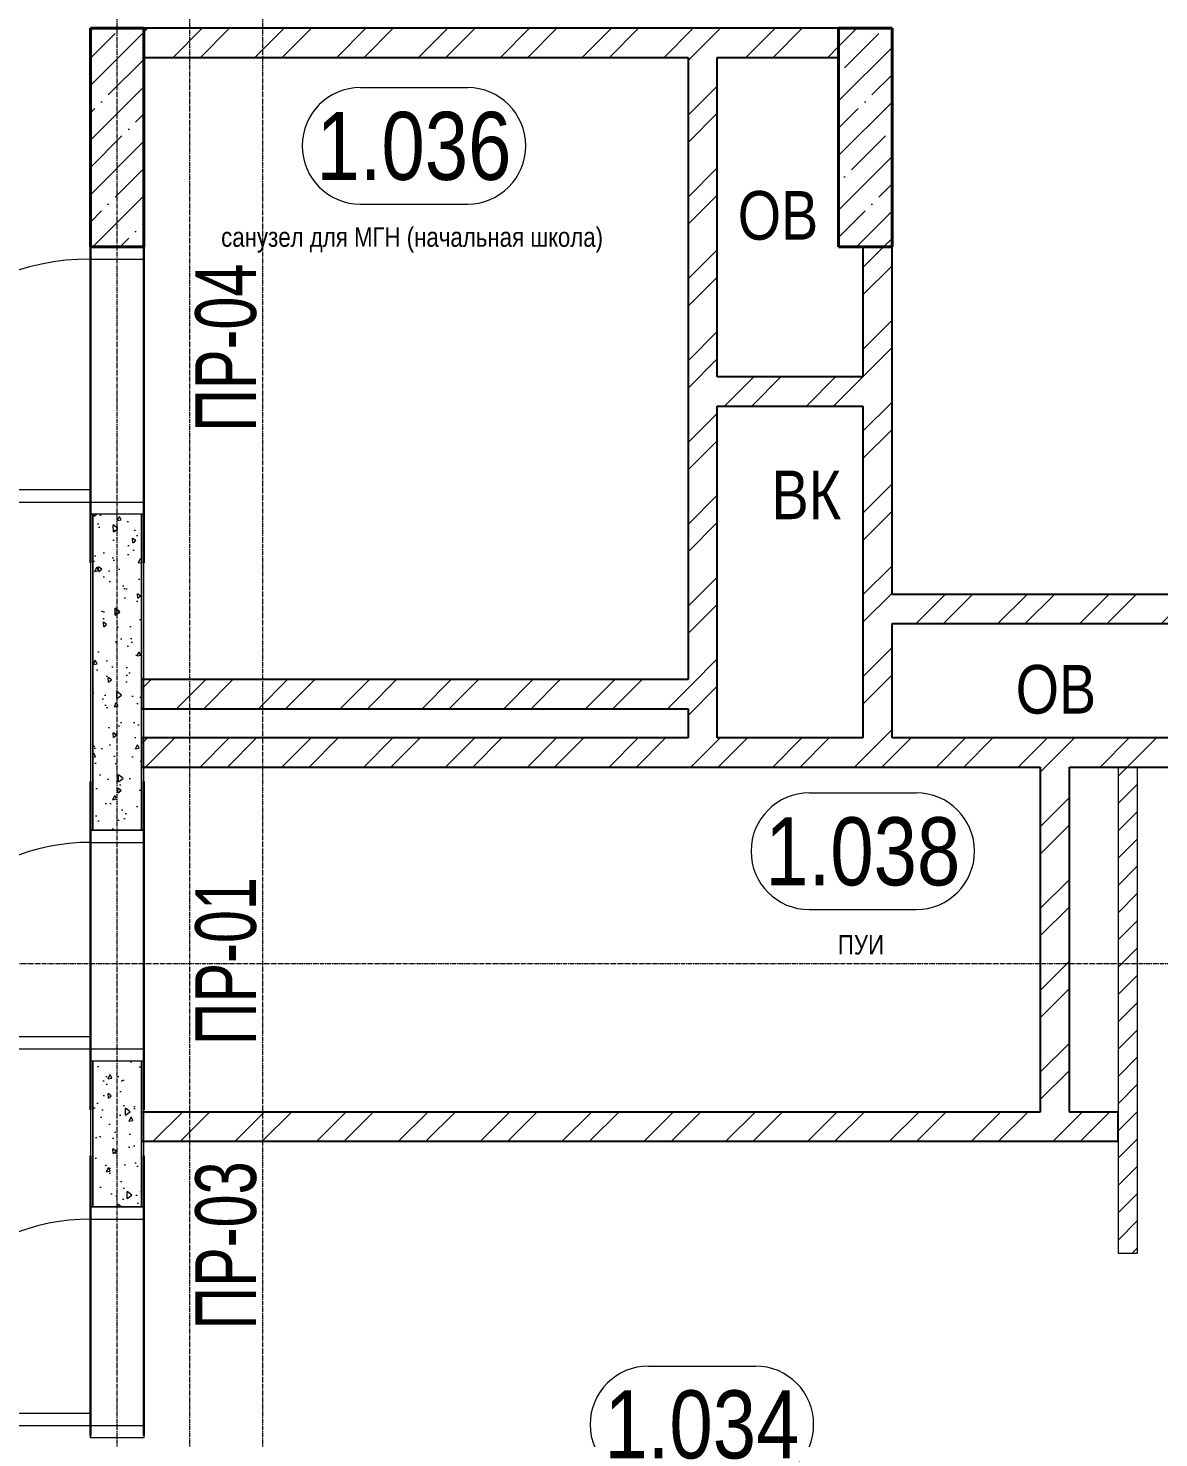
# Model space of a CAD drawing. Header units: millimetres. Extents: x -24360 to 609566, y -391049 to 148426.
# Drawn here: x 11934 to 16588, y 52650 to 58450 of the extents above; entities that cross this region are included whole.
import ezdxf
from ezdxf.enums import TextEntityAlignment as Align

# ---------------------------------------------------------------- set-up
doc = ezdxf.new("R2010")
doc.units = ezdxf.units.MM
doc.linetypes.add('CENTER2', pattern=[28.575, 19.05, -3.175, 3.175, -3.175])
doc.linetypes.add('HIDDEN2', pattern=[4.7625, 3.175, -1.5875])
doc.layers.get('Defpoints').update_dxf_attribs({"color": 140})
for name, color, linetype, lineweight in [('АР_Area', 5, 'Continuous', 5), ('АР_Двери_внутренние', 5, 'Continuous', 9), ('АР_Колонны', 70, 'Continuous', 30), ('АР_Стены ЖБ', 7, 'Continuous', 30), ('АР_Стены кирпич', 32, 'Continuous', 25), ('АР_Стены ПЕНОблок', 52, 'Continuous', 20), ('АР_Тонкая', 254, 'Continuous', 5), ('АР_Штриховка', 8, 'Continuous', 0), ('ВК_Шахты', 5, 'Continuous', 9), ('ОВ_Шахты', 1, 'Continuous', 5)]:
    doc.layers.add(name, color=color, linetype=linetype, lineweight=lineweight)
doc.layers.add('АР_Оси_РД_100', color=7, linetype='Continuous', lineweight=0, true_color=0x525252)
doc.layers.add('РД_Оси_100', color=7, linetype='Continuous', lineweight=0, true_color=0x525252)
doc.layers.add('РД_Перемычка инж проемов', color=5, linetype='Continuous')
doc.layers.add('РД_Проем', color=230, linetype='Continuous', lineweight=0, plot=False)
doc.layers.add('РД_проем_инж перемыч_подсчет', color=50, linetype='Continuous', lineweight=30, plot=False)
doc.styles.add('Arial0', font='arial.ttf')
doc.styles.add('style1', font='ARIALN.TTF')
doc.styles.add('ккк', font='isocpeur.ttf', dxfattribs={"width": 0.85, "oblique": 15})

# ---------------------------------------------------------------- blocks, each defined once
blk = doc.blocks.new('СОШ_2200_АР_ОСИ_М100_28.05.24')
at = {"layer": 'АР_Оси_РД_100', "linetype": 'CENTER2'}
blk.add_line((29555, 54600), (-5954.958, 54600), dxfattribs=at)
for points in [[(12000.12, -6155), (12300, -5755), (12300, 139538.679), (12000, 139938.679)], [(12600, -6155), (12600, 139938.679)], [(13200, -6155), (12900, -5755), (12900, 139538.679), (13220.167, 139939.357)]]:
    blk.add_lwpolyline(points, dxfattribs=at)
blk = doc.blocks.new('MOK-МаркаПом_овал_ареал')
for p, q in [((-2.75, 3), (2.75, 3)), ((-2.75, -3), (2.75, -3))]:
    blk.add_line(p, q)
for centre, radius, start, end in [((-2.75, 0), 3, 90, 270), ((2.75, 0), 3, 270, 90), ((-3.75, 0), 3.5, 0, 0.00095)]:
    blk.add_arc(centre, radius, start, end)
at = {"color": 0, "style": 'style1'}
blk.add_attdef('АР-ПОМЕЩЕНИЕ:НОМЕР', text='', height=3.5, dxfattribs=at).set_placement((0, 0), align=Align.MIDDLE)
blk = doc.blocks.new('MOK-МаркаПеремычки')
at = {"color": 0, "style": 'ккк', "oblique": 15, "width": 0.85}
blk.add_attdef('АР-ПРОЕМ:ПЕРЕМЫЧКА', text='', height=2.5, dxfattribs=at).set_placement((0, 0), align=Align.MIDDLE)

msp = doc.modelspace()

# ---------------------------------------------------------------- hatches: boundary and pattern name
at = {"layer": 'АР_Штриховка', "linetype": 'Continuous', "lineweight": 5, "true_color": 0x000000}
h = msp.add_hatch(dxfattribs=at)
h.set_pattern_fill('ANSI35', color=18, scale=25, style=0)
h.paths.add_polyline_path([(12190, 57550), (12410, 57550), (12410, 58450), (12190, 58450)], flags=0)
at = {"layer": 'АР_Штриховка', "linetype": 'Continuous', "lineweight": 0, "true_color": 0x000000}
h = msp.add_hatch(dxfattribs=at)
h.set_pattern_fill('ANSI32', color=18, scale=25, angle=-360, style=0)
h.paths.add_polyline_path([(12410, 58450), (12410, 58330), (14650, 58330), (14690, 58360), (14650, 58450)], flags=0)
h.paths.add_polyline_path([(14650, 58450), (14690, 58360), (14770, 58330), (15270.001, 58330), (15270.001, 58450)], flags=0)
at = {"layer": 'АР_Штриховка', "linetype": 'Continuous', "lineweight": 5, "true_color": 0x000000}
h = msp.add_hatch(dxfattribs=at)
h.set_pattern_fill('ANSI35', color=18, scale=25, style=0)
h.paths.add_polyline_path([(15270.001, 57550), (15490.001, 57550), (15490.001, 58450), (15270.001, 58450)], flags=0)
at = {"layer": 'АР_Штриховка', "linetype": 'Continuous', "lineweight": 0, "true_color": 0x000000}
h = msp.add_hatch(dxfattribs=at)
h.set_pattern_fill('ANSI32', color=18, scale=25, angle=-360, style=0)
h.paths.add_polyline_path([(14770, 58330), (14690, 58360), (14650, 58330), (14650, 56895.232), (14740, 56935.232), (14770, 57015.232)], flags=0)
h.paths.add_polyline_path([(14770, 56895.232), (14740, 56935.232), (14650, 56895.232), (14650, 55770), (14680, 55730), (14770, 55770)], flags=0)
h.paths.add_polyline_path([(14770, 55770), (14680, 55730), (14650, 55650), (14650, 55530), (14690, 55500), (14770, 55530)], flags=0)
h = msp.add_hatch(dxfattribs=at)
h.set_pattern_fill('ANSI32', color=18, scale=25, angle=-360, style=0)
h.paths.add_polyline_path([(15490.001, 57549.999), (15370.001, 57550), (15370.001, 57015.232), (15400.001, 56935.232), (15490, 56895.232)], flags=0)
h.paths.add_polyline_path([(15490, 56895.232), (15400.001, 56935.232), (15370, 56895.232), (15370, 56000), (15460, 56040), (15490, 56120)], flags=0)
h.paths.add_polyline_path([(15490, 56000), (15460, 56040), (15370, 56000), (15370, 55530), (15410, 55500), (15490, 55530)], flags=0)
h = msp.add_hatch(dxfattribs=at)
h.set_pattern_fill('ANSI32', color=18, scale=25, angle=-360, style=0)
h.paths.add_polyline_path([(14770, 57015.232), (14740, 56935.232), (14770, 56895.232), (15370, 56895.232), (15400.001, 56935.232), (15370.001, 57015.232)], flags=0)
h = msp.add_hatch(dxfattribs=at)
h.set_pattern_fill('AR-CONC', color=18, angle=-315, style=0)
h.paths.add_polyline_path([(12400, 56450), (12200, 56450), (12200, 55150), (12400, 55150)], flags=0)
h.paths.add_polyline_path([(12400, 54200), (12200, 54200), (12200, 53600), (12400, 53600)], flags=0)
h = msp.add_hatch(dxfattribs=at)
h.set_pattern_fill('ANSI32', color=18, scale=25, style=0)
h.paths.add_polyline_path([(15490, 56120), (15460, 56040), (15490, 56000), (17170, 56000), (17130, 56090), (17050, 56120)], flags=0)
h.paths.add_polyline_path([(17170, 56120), (17130, 56090), (17170, 56000), (20000, 56000), (20000, 56120)], flags=0)
h = msp.add_hatch(dxfattribs=at)
h.set_pattern_fill('ANSI32', color=18, scale=25, angle=360, style=0)
h.paths.add_polyline_path([(14650, 55650), (14680, 55730), (14650, 55770), (12400, 55770), (12400, 55650)], flags=0)
h = msp.add_hatch(dxfattribs=at)
h.set_pattern_fill('ANSI32', color=18, scale=25, angle=360, style=0)
h.paths.add_polyline_path([(20000, 55410), (20000, 55530), (16220, 55530), (16180, 55440), (16220, 55410)], flags=0)
h.paths.add_polyline_path([(16100, 55410), (16180, 55440), (16220, 55530), (15490, 55530), (15410, 55500), (15370, 55410)], flags=0)
h.paths.add_polyline_path([(15370, 55410), (15410, 55500), (15370, 55530), (14770, 55530), (14690, 55500), (14650, 55410)], flags=0)
h.paths.add_polyline_path([(14650, 55410), (14690, 55500), (14650, 55530), (12400, 55530), (12400, 55410)], flags=0)
h = msp.add_hatch(dxfattribs=at)
h.set_pattern_fill('ANSI32', color=18, scale=25, angle=1.3e-14, style=0)
h.paths.add_polyline_path([(16100, 53990), (16180, 53960), (16220, 53990), (16220, 55410), (16180, 55440), (16100, 55410)], flags=0)
at = {"layer": 'АР_Штриховка', "linetype": 'Continuous', "lineweight": 0, "ltscale": 0.5, "true_color": 0x000000}
h = msp.add_hatch(dxfattribs=at)
h.set_pattern_fill('ANSI31', color=18, scale=25, style=0)
h.paths.add_polyline_path([(16420, 53410), (16500, 53410), (16500, 54090), (16420, 54090)], flags=0)
h.paths.add_polyline_path([(16420, 54090), (16500, 54090), (16500, 55410), (16420, 55410)], flags=0)
at = {"layer": 'АР_Штриховка', "linetype": 'Continuous', "lineweight": 0, "true_color": 0x000000}
h = msp.add_hatch(dxfattribs=at)
h.set_pattern_fill('ANSI32', color=18, scale=25, angle=-1e-12, style=0)
h.paths.add_polyline_path([(12400, 53990), (12400, 53870), (16220, 53870), (16180, 53960), (16100, 53990)], flags=0)
h.paths.add_polyline_path([(16220, 53990), (16180, 53960), (16220, 53870), (16420, 53870), (16420, 53990)], flags=0)

# ---------------------------------------------------------------- linework, layer by layer
at = {"layer": 'АР_Двери_внутренние', "color": 18, "linetype": 'Continuous', "lineweight": 9, "true_color": 0x000000}
for points in [[(12410, 57500), (12410, 57550), (12190, 57550), (12190, 57500)], [(12190, 56500), (12190, 56550), (11190, 56550), (11190, 56500)], [(12410, 56500), (12410, 56450), (12190, 56450), (12190, 56500)], [(12410, 55100), (12410, 55150), (12190, 55150), (12190, 55100)], [(12190, 54250), (12190, 54300), (11340, 54300), (11340, 54250)], [(12410, 54250), (12410, 54200), (12190, 54200), (12190, 54250)], [(12410, 53550), (12410, 53600), (12190, 53600), (12190, 53550)], [(12190, 52700), (12190, 52750), (11340, 52750), (11340, 52700)], [(12410, 52700), (12410, 52650), (12190, 52650), (12190, 52700)]]:
    msp.add_lwpolyline(points, close=True, dxfattribs=at)
for centre, radius in [((12190, 56500), 1000), ((12190, 54250), 850), ((12190, 52700), 850)]:
    msp.add_arc(centre, radius, 90, 180, dxfattribs=at)
at = {"layer": 'АР_Колонны', "color": 18, "linetype": 'HIDDEN2', "lineweight": 25, "true_color": 0x000000}
for p, q in [((12190, 58450), (12410, 58450)), ((12190, 57550), (12190, 58450)), ((12410, 58450), (12410, 57550)), ((15270.001, 58450), (15490.001, 58450)), ((15270.001, 57550), (15270.001, 58450)), ((15490.001, 58450), (15490.001, 57550)), ((12410, 57550), (12190, 57550)), ((15490.001, 57550), (15270.001, 57550))]:
    msp.add_line(p, q, dxfattribs=at)
at = {"layer": 'АР_Колонны', "color": 18, "linetype": 'Continuous', "lineweight": 30, "true_color": 0x000000}
for p, q in [((12410, 58450), (12190, 58450)), ((12190, 58450), (12190, 57550)), ((12410, 57550), (12410, 58450)), ((15490.001, 58450), (15270.001, 58450)), ((15270.001, 58450), (15270.001, 57550)), ((15490.001, 57550), (15490.001, 58450)), ((12190, 57550), (12410, 57550)), ((15270.001, 57550), (15490.001, 57550))]:
    msp.add_line(p, q, dxfattribs=at)
at = {"layer": 'АР_Стены ЖБ', "color": 18, "linetype": 'Continuous', "lineweight": 40, "true_color": 0x000000}
for p, q in [((12410, 58450), (12190, 58450)), ((12190, 58450), (12190, 57550)), ((12410, 57550), (12410, 58450)), ((15490.001, 58450), (15270.001, 58450)), ((15270.001, 58450), (15270.001, 57550)), ((15490.001, 57550), (15490.001, 58450)), ((12190, 57550), (12410, 57550)), ((15270.001, 57550), (15490.001, 57550))]:
    msp.add_line(p, q, dxfattribs=at)
at = {"layer": 'АР_Стены кирпич', "color": 18, "linetype": 'Continuous', "lineweight": 25, "true_color": 0x000000}
for p, q in [((12410, 58450), (12410, 58330)), ((14650, 58450), (12410, 58450)), ((15270.001, 58450), (14650, 58450)), ((15270.001, 58330), (15270.001, 58450)), ((12410, 58330), (14650, 58330)), ((14650, 58330), (14650, 56895.232)), ((14770, 57015.232), (14770, 58330)), ((14770, 58330), (15270.001, 58330)), ((15490.001, 57549.999), (15370.001, 57550)), ((15370.001, 57550), (15370.001, 57015.232)), ((15490, 56895.232), (15490.001, 57549.999)), ((15370.001, 57015.232), (14770, 57015.232)), ((14650, 56895.232), (14650, 55770)), ((14770, 55770), (14770, 56895.232)), ((14770, 56895.232), (15370, 56895.232)), ((15370, 56895.232), (15370, 56000)), ((15490, 56120), (15490, 56895.232)), ((17050, 56120), (15490, 56120)), ((15370, 56000), (15370, 55530)), ((15490, 56000), (17170, 56000)), ((15490, 55530), (15490, 56000)), ((14650, 55770), (12400, 55770)), ((12400, 55770), (12400, 55650)), ((14770, 55530), (14770, 55770)), ((12400, 55650), (14650, 55650)), ((14650, 55650), (14650, 55530)), ((14650, 55530), (12400, 55530)), ((12400, 55530), (12400, 55410)), ((15370, 55530), (14770, 55530)), ((16220, 55530), (15490, 55530)), ((20000, 55530), (16220, 55530)), ((12400, 55410), (14650, 55410)), ((14650, 55410), (15370, 55410)), ((15370, 55410), (16100, 55410)), ((16100, 55410), (16100, 53990)), ((16220, 55410), (20000, 55410)), ((16220, 53990), (16220, 55410)), ((12400, 53990), (12400, 53870)), ((16100, 53990), (12400, 53990)), ((16420, 53990), (16220, 53990)), ((16420, 53870), (16420, 53990)), ((12400, 53870), (16220, 53870)), ((16220, 53870), (16420, 53870))]:
    msp.add_line(p, q, dxfattribs=at)
at = {"layer": 'АР_Стены ПЕНОблок', "color": 18, "linetype": 'Continuous', "lineweight": 20, "true_color": 0x000000}
for p, q in [((12400, 56450), (12200, 56450)), ((12200, 56450), (12200, 55150)), ((12400, 55150), (12400, 56450)), ((16500, 55410), (16420, 55410)), ((16420, 55410), (16420, 54090)), ((16500, 54090), (16500, 55410)), ((12200, 55150), (12400, 55150)), ((12400, 54200), (12200, 54200)), ((12200, 54200), (12200, 53600)), ((12400, 53600), (12400, 54200)), ((16420, 54090), (16420, 53410)), ((16500, 53410), (16500, 54090)), ((12200, 53600), (12400, 53600)), ((16420, 53410), (16500, 53410))]:
    msp.add_line(p, q, dxfattribs=at)
at = {"layer": 'АР_Тонкая', "color": 18, "linetype": 'Continuous', "lineweight": 0, "true_color": 0x000000}
for p, q in [((12200, 56450), (12190, 56450)), ((12190, 56450), (12190, 55150)), ((12200, 55150), (12200, 56450)), ((12410, 56450), (12400, 56450)), ((12400, 56450), (12400, 55150)), ((12410, 55150), (12410, 56450)), ((12190, 55150), (12200, 55150)), ((12400, 55150), (12410, 55150)), ((12200, 54200), (12190, 54200)), ((12190, 54200), (12190, 53600)), ((12200, 53600), (12200, 54200)), ((12410, 54200), (12400, 54200)), ((12400, 54200), (12400, 53600)), ((12410, 53600), (12410, 54200)), ((12190, 53600), (12200, 53600)), ((12400, 53600), (12410, 53600))]:
    msp.add_line(p, q, dxfattribs=at)
at = {"layer": 'РД_Проем', "color": 18, "linetype": 'Continuous', "lineweight": 0, "true_color": 0x000000}
for p, q in [((12190, 57550), (12190, 56450)), ((12410, 57550), (12410, 56450)), ((12190, 55150), (12190, 54200)), ((12410, 55150), (12410, 54200)), ((12190, 53600), (12190, 52650)), ((12410, 53600), (12410, 52650))]:
    msp.add_line(p, q, dxfattribs=at)
at = {"layer": 'РД_проем_инж перемыч_подсчет', "color": 18, "linetype": 'Continuous', "lineweight": 30, "true_color": 0x000000}
for p, q in [((12190, 57550), (12190, 56250)), ((12410, 57550), (12410, 56250)), ((12190, 55350), (12190, 54000)), ((12410, 55350), (12410, 54000)), ((12190, 53810), (12190, 52660)), ((12410, 53810), (12410, 52660))]:
    msp.add_line(p, q, dxfattribs=at)

# ---------------------------------------------------------------- block references
at = {"layer": 'АР_Area', "color": 18, "linetype": 'Continuous', "lineweight": 5, "true_color": 0x000000}
ref = msp.add_blockref('MOK-МаркаПом_овал_ареал', (13521.741, 57965.789), dxfattribs=dict(at, xscale=80, yscale=80, zscale=80))
ref.add_attrib('АР-ПОМЕЩЕНИЕ:НОМЕР', '1.036', dxfattribs={"layer": '0', "color": 0, "height": 280, "style": 'style1'}).set_placement((13521.741, 57965.789), align=Align.MIDDLE)
ref.add_attrib('АР-ПОМЕЩЕНИЕ:НАИМЕНОВАНИЕ', 'санузел для МГН (начальная школа)', dxfattribs={"layer": 'Defpoints', "color": 2, "height": 80, "style": 'style1'}).set_placement((13514.209, 57580.674), align=Align.MIDDLE)
ref = msp.add_blockref('MOK-МаркаПом_овал_ареал', (15369.348, 55063.296), dxfattribs=dict(at, xscale=80, yscale=80, zscale=80))
ref.add_attrib('АР-ПОМЕЩЕНИЕ:НОМЕР', '1.038', dxfattribs={"layer": '0', "color": 0, "height": 280, "style": 'style1'}).set_placement((15369.348, 55063.296), align=Align.MIDDLE)
ref.add_attrib('АР-ПОМЕЩЕНИЕ:НАИМЕНОВАНИЕ', 'ПУИ', dxfattribs={"layer": 'Defpoints', "color": 2, "height": 80, "style": 'style1'}).set_placement((15361.816, 54678.181), align=Align.MIDDLE)
ref = msp.add_blockref('MOK-МаркаПом_овал_ареал', (14707.095, 52705.22), dxfattribs=dict(at, xscale=80, yscale=80, zscale=80))
ref.add_attrib('АР-ПОМЕЩЕНИЕ:НОМЕР', '1.034', dxfattribs={"layer": '0', "color": 0, "height": 280, "style": 'style1'}).set_placement((14707.095, 52705.22), align=Align.MIDDLE)
ref.add_attrib('АР-ПОМЕЩЕНИЕ:НАИМЕНОВАНИЕ', 'санузел для девочек (начальная школа)', dxfattribs={"layer": 'Defpoints', "color": 2, "height": 80, "style": 'style1'}).set_placement((14699.562, 52320.106), align=Align.MIDDLE)
at = {"layer": 'РД_Оси_100'}
msp.add_blockref('СОШ_2200_АР_ОСИ_М100_28.05.24', (0, 0), dxfattribs=at)
at = {"layer": 'РД_Перемычка инж проемов', "color": 18, "linetype": 'Continuous', "lineweight": -3, "true_color": 0x000000}
ref = msp.add_blockref('MOK-МаркаПеремычки', (12746.634, 57135.564, 200), dxfattribs=dict(at, xscale=100, yscale=100, zscale=100, rotation=89.99999999999999))
ref.add_attrib('АР-ПРОЕМ:ПЕРЕМЫЧКА', 'ПР-04', dxfattribs={"layer": '0', "color": 0, "height": 250, "rotation": 90, "style": 'Arial0', "width": 0.7}).set_placement((12746.634, 57135.564, 200), align=Align.MIDDLE)
ref = msp.add_blockref('MOK-МаркаПеремычки', (12746.634, 54611.362, 200), dxfattribs=dict(at, xscale=100, yscale=100, zscale=100, rotation=89.99999999999999))
ref.add_attrib('АР-ПРОЕМ:ПЕРЕМЫЧКА', 'ПР-01', dxfattribs={"layer": '0', "color": 0, "height": 250, "rotation": 90, "style": 'Arial0', "width": 0.7}).set_placement((12746.634, 54611.362, 200), align=Align.MIDDLE)
ref = msp.add_blockref('MOK-МаркаПеремычки', (12746.634, 53441.362, 200), dxfattribs=dict(at, xscale=100, yscale=100, zscale=100, rotation=89.99999999999999))
ref.add_attrib('АР-ПРОЕМ:ПЕРЕМЫЧКА', 'ПР-03', dxfattribs={"layer": '0', "color": 0, "height": 250, "rotation": 90, "style": 'Arial0', "width": 0.7}).set_placement((12746.634, 53441.362, 200), align=Align.MIDDLE)

# ---------------------------------------------------------------- texts
at = {"layer": 'ВК_Шахты', "color": 18, "lineweight": 50, "true_color": 0x000000, "style": 'style1'}
msp.add_text('ВК', height=200, dxfattribs=at).set_placement((14993.841, 56429.795))
at = {"layer": 'ОВ_Шахты', "color": 18, "lineweight": 50, "true_color": 0x000000, "style": 'style1'}
for p in [(14854.653, 57579.932), (15998.623, 55629.932)]:
    msp.add_text('ОВ', height=200, dxfattribs=at).set_placement(p)

doc.saveas('drawing.dxf')
